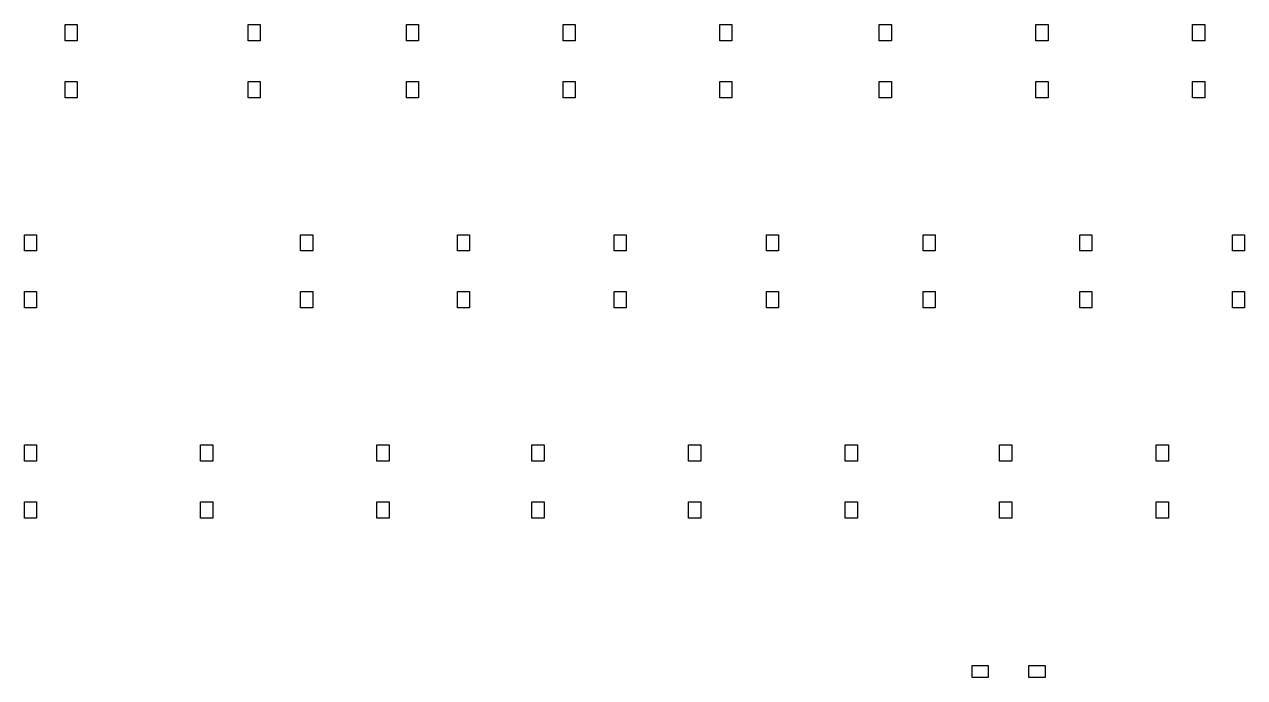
# Model space of a CAD drawing. Extents: x 1.41 to 5.29, y -5.42 to -2.66.
# Drawn here: x 1.497 to 3.269, y -5.418 to -4.47 of the extents above; entities that cross this region are included whole.
import ezdxf

# ---------------------------------------------------------------- set-up
doc = ezdxf.new("R2010")
doc.units = 0
doc.header["$MEASUREMENT"] = 0
doc.layers.add('BLACK', color=7, linetype='CONTINUOUS')

msp = doc.modelspace()

# ---------------------------------------------------------------- linework, layer by layer
at = {"layer": 'BLACK', "linetype": 'CONTINUOUS'}
for p, q in [((1.5561, -4.49409), (1.5561, -4.47047)), ((1.5561, -4.47047), (1.57382, -4.47047)), ((1.57382, -4.47047), (1.57382, -4.49409)), ((1.82185, -4.49409), (1.82185, -4.47047)), ((1.82185, -4.47047), (1.83957, -4.47047)), ((1.83957, -4.47047), (1.83957, -4.49409)), ((2.05177, -4.49409), (2.05177, -4.47047)), ((2.05177, -4.47047), (2.06949, -4.47047)), ((2.06949, -4.47047), (2.06949, -4.49409)), ((2.27933, -4.49409), (2.27933, -4.47047)), ((2.27933, -4.47047), (2.29705, -4.47047)), ((2.29705, -4.47047), (2.29705, -4.49409)), ((2.50689, -4.49409), (2.50689, -4.47047)), ((2.50689, -4.47047), (2.52461, -4.47047)), ((2.52461, -4.47047), (2.52461, -4.49409)), ((2.73839, -4.49409), (2.73839, -4.47047)), ((2.73839, -4.47047), (2.7561, -4.47047)), ((2.7561, -4.47047), (2.7561, -4.49409)), ((2.96594, -4.49409), (2.96594, -4.47047)), ((2.96594, -4.47047), (2.98366, -4.47047)), ((2.98366, -4.47047), (2.98366, -4.49409)), ((3.1935, -4.49409), (3.1935, -4.47047)), ((3.1935, -4.47047), (3.21122, -4.47047)), ((3.21122, -4.47047), (3.21122, -4.49409)), ((1.57382, -4.49409), (1.5561, -4.49409)), ((1.83957, -4.49409), (1.82185, -4.49409)), ((2.06949, -4.49409), (2.05177, -4.49409)), ((2.29705, -4.49409), (2.27933, -4.49409)), ((2.52461, -4.49409), (2.50689, -4.49409)), ((2.7561, -4.49409), (2.73839, -4.49409)), ((2.98366, -4.49409), (2.96594, -4.49409)), ((3.21122, -4.49409), (3.1935, -4.49409)), ((1.5561, -4.57677), (1.5561, -4.55315)), ((1.5561, -4.55315), (1.57382, -4.55315)), ((1.57382, -4.55315), (1.57382, -4.57677)), ((1.82185, -4.57677), (1.82185, -4.55315)), ((1.82185, -4.55315), (1.83957, -4.55315)), ((1.83957, -4.55315), (1.83957, -4.57677)), ((2.05177, -4.57677), (2.05177, -4.55315)), ((2.05177, -4.55315), (2.06949, -4.55315)), ((2.06949, -4.55315), (2.06949, -4.57677)), ((2.27933, -4.57677), (2.27933, -4.55315)), ((2.27933, -4.55315), (2.29705, -4.55315)), ((2.29705, -4.55315), (2.29705, -4.57677)), ((2.50689, -4.57677), (2.50689, -4.55315)), ((2.50689, -4.55315), (2.52461, -4.55315)), ((2.52461, -4.55315), (2.52461, -4.57677)), ((2.73839, -4.57677), (2.73839, -4.55315)), ((2.73839, -4.55315), (2.7561, -4.55315)), ((2.7561, -4.55315), (2.7561, -4.57677)), ((2.96594, -4.57677), (2.96594, -4.55315)), ((2.96594, -4.55315), (2.98366, -4.55315)), ((2.98366, -4.55315), (2.98366, -4.57677)), ((3.1935, -4.57677), (3.1935, -4.55315)), ((3.1935, -4.55315), (3.21122, -4.55315)), ((3.21122, -4.55315), (3.21122, -4.57677)), ((1.57382, -4.57677), (1.5561, -4.57677)), ((1.83957, -4.57677), (1.82185, -4.57677)), ((2.06949, -4.57677), (2.05177, -4.57677)), ((2.29705, -4.57677), (2.27933, -4.57677)), ((2.52461, -4.57677), (2.50689, -4.57677)), ((2.7561, -4.57677), (2.73839, -4.57677)), ((2.98366, -4.57677), (2.96594, -4.57677)), ((3.21122, -4.57677), (3.1935, -4.57677)), ((1.49705, -4.79921), (1.49705, -4.77559)), ((1.49705, -4.77559), (1.51476, -4.77559)), ((1.51476, -4.77559), (1.51476, -4.79921)), ((1.89823, -4.79921), (1.89823, -4.77559)), ((1.89823, -4.77559), (1.91594, -4.77559)), ((1.91594, -4.77559), (1.91594, -4.79921)), ((2.12579, -4.79921), (2.12579, -4.77559)), ((2.12579, -4.77559), (2.1435, -4.77559)), ((2.1435, -4.77559), (2.1435, -4.79921)), ((2.35335, -4.79921), (2.35335, -4.77559)), ((2.35335, -4.77559), (2.37106, -4.77559)), ((2.37106, -4.77559), (2.37106, -4.79921)), ((2.57461, -4.79921), (2.57461, -4.77559)), ((2.57461, -4.77559), (2.59232, -4.77559)), ((2.59232, -4.77559), (2.59232, -4.79921)), ((2.80217, -4.79921), (2.80217, -4.77559)), ((2.80217, -4.77559), (2.81988, -4.77559)), ((2.81988, -4.77559), (2.81988, -4.79921)), ((3.02972, -4.79921), (3.02972, -4.77559)), ((3.02972, -4.77559), (3.04744, -4.77559)), ((3.04744, -4.77559), (3.04744, -4.79921)), ((3.25138, -4.79921), (3.25138, -4.77559)), ((3.25138, -4.77559), (3.26909, -4.77559)), ((3.26909, -4.77559), (3.26909, -4.79921)), ((1.51476, -4.79921), (1.49705, -4.79921)), ((1.91594, -4.79921), (1.89823, -4.79921)), ((2.1435, -4.79921), (2.12579, -4.79921)), ((2.37106, -4.79921), (2.35335, -4.79921)), ((2.59232, -4.79921), (2.57461, -4.79921)), ((2.81988, -4.79921), (2.80217, -4.79921)), ((3.04744, -4.79921), (3.02972, -4.79921)), ((3.26909, -4.79921), (3.25138, -4.79921)), ((1.49705, -4.88189), (1.49705, -4.85827)), ((1.49705, -4.85827), (1.51476, -4.85827)), ((1.51476, -4.85827), (1.51476, -4.88189)), ((1.89823, -4.88189), (1.89823, -4.85827)), ((1.89823, -4.85827), (1.91594, -4.85827)), ((1.91594, -4.85827), (1.91594, -4.88189)), ((2.12579, -4.88189), (2.12579, -4.85827)), ((2.12579, -4.85827), (2.1435, -4.85827)), ((2.1435, -4.85827), (2.1435, -4.88189)), ((2.35335, -4.88189), (2.35335, -4.85827)), ((2.35335, -4.85827), (2.37106, -4.85827)), ((2.37106, -4.85827), (2.37106, -4.88189)), ((2.57461, -4.88189), (2.57461, -4.85827)), ((2.57461, -4.85827), (2.59232, -4.85827)), ((2.59232, -4.85827), (2.59232, -4.88189)), ((2.80217, -4.88189), (2.80217, -4.85827)), ((2.80217, -4.85827), (2.81988, -4.85827)), ((2.81988, -4.85827), (2.81988, -4.88189)), ((3.02972, -4.88189), (3.02972, -4.85827)), ((3.02972, -4.85827), (3.04744, -4.85827)), ((3.04744, -4.85827), (3.04744, -4.88189)), ((3.25138, -4.88189), (3.25138, -4.85827)), ((3.25138, -4.85827), (3.26909, -4.85827)), ((3.26909, -4.85827), (3.26909, -4.88189)), ((1.51476, -4.88189), (1.49705, -4.88189)), ((1.91594, -4.88189), (1.89823, -4.88189)), ((2.1435, -4.88189), (2.12579, -4.88189)), ((2.37106, -4.88189), (2.35335, -4.88189)), ((2.59232, -4.88189), (2.57461, -4.88189)), ((2.81988, -4.88189), (2.80217, -4.88189)), ((3.04744, -4.88189), (3.02972, -4.88189)), ((3.26909, -4.88189), (3.25138, -4.88189)), ((1.49705, -5.10433), (1.49705, -5.08071)), ((1.49705, -5.08071), (1.51476, -5.08071)), ((1.51476, -5.08071), (1.51476, -5.10433)), ((1.75295, -5.10433), (1.75295, -5.08071)), ((1.75295, -5.08071), (1.77067, -5.08071)), ((1.77067, -5.08071), (1.77067, -5.10433)), ((2.00886, -5.10433), (2.00886, -5.08071)), ((2.00886, -5.08071), (2.02657, -5.08071)), ((2.02657, -5.08071), (2.02657, -5.10433)), ((2.23406, -5.10433), (2.23406, -5.08071)), ((2.23406, -5.08071), (2.25177, -5.08071)), ((2.25177, -5.08071), (2.25177, -5.10433)), ((2.46161, -5.10433), (2.46161, -5.08071)), ((2.46161, -5.08071), (2.47933, -5.08071)), ((2.47933, -5.08071), (2.47933, -5.10433)), ((2.68917, -5.10433), (2.68917, -5.08071)), ((2.68917, -5.08071), (2.70689, -5.08071)), ((2.70689, -5.08071), (2.70689, -5.10433)), ((2.91319, -5.10433), (2.91319, -5.08071)), ((2.91319, -5.08071), (2.93091, -5.08071)), ((2.93091, -5.08071), (2.93091, -5.10433)), ((3.14075, -5.10433), (3.14075, -5.08071)), ((3.14075, -5.08071), (3.15846, -5.08071)), ((3.15846, -5.08071), (3.15846, -5.10433)), ((1.51476, -5.10433), (1.49705, -5.10433)), ((1.77067, -5.10433), (1.75295, -5.10433)), ((2.02657, -5.10433), (2.00886, -5.10433)), ((2.25177, -5.10433), (2.23406, -5.10433)), ((2.47933, -5.10433), (2.46161, -5.10433)), ((2.70689, -5.10433), (2.68917, -5.10433)), ((2.93091, -5.10433), (2.91319, -5.10433)), ((3.15846, -5.10433), (3.14075, -5.10433)), ((1.49705, -5.18701), (1.49705, -5.16339)), ((1.49705, -5.16339), (1.51476, -5.16339)), ((1.51476, -5.16339), (1.51476, -5.18701)), ((1.75295, -5.18701), (1.75295, -5.16339)), ((1.75295, -5.16339), (1.77067, -5.16339)), ((1.77067, -5.16339), (1.77067, -5.18701)), ((2.00886, -5.18701), (2.00886, -5.16339)), ((2.00886, -5.16339), (2.02657, -5.16339)), ((2.02657, -5.16339), (2.02657, -5.18701)), ((2.23406, -5.18701), (2.23406, -5.16339)), ((2.23406, -5.16339), (2.25177, -5.16339)), ((2.25177, -5.16339), (2.25177, -5.18701)), ((2.46161, -5.18701), (2.46161, -5.16339)), ((2.46161, -5.16339), (2.47933, -5.16339)), ((2.47933, -5.16339), (2.47933, -5.18701)), ((2.68917, -5.18701), (2.68917, -5.16339)), ((2.68917, -5.16339), (2.70689, -5.16339)), ((2.70689, -5.16339), (2.70689, -5.18701)), ((2.91319, -5.18701), (2.91319, -5.16339)), ((2.91319, -5.16339), (2.93091, -5.16339)), ((2.93091, -5.16339), (2.93091, -5.18701)), ((3.14075, -5.18701), (3.14075, -5.16339)), ((3.14075, -5.16339), (3.15846, -5.16339)), ((3.15846, -5.16339), (3.15846, -5.18701)), ((1.51476, -5.18701), (1.49705, -5.18701)), ((1.77067, -5.18701), (1.75295, -5.18701)), ((2.02657, -5.18701), (2.00886, -5.18701)), ((2.25177, -5.18701), (2.23406, -5.18701)), ((2.47933, -5.18701), (2.46161, -5.18701)), ((2.70689, -5.18701), (2.68917, -5.18701)), ((2.93091, -5.18701), (2.91319, -5.18701)), ((3.15846, -5.18701), (3.14075, -5.18701)), ((2.87323, -5.41831), (2.87323, -5.40059)), ((2.87323, -5.40059), (2.89685, -5.40059)), ((2.89685, -5.40059), (2.89685, -5.41831)), ((2.95591, -5.41831), (2.95591, -5.40059)), ((2.95591, -5.40059), (2.97953, -5.40059)), ((2.97953, -5.40059), (2.97953, -5.41831)), ((2.89685, -5.41831), (2.87323, -5.41831)), ((2.97953, -5.41831), (2.95591, -5.41831))]:
    msp.add_line(p, q, dxfattribs=at)

doc.saveas('drawing.dxf')
